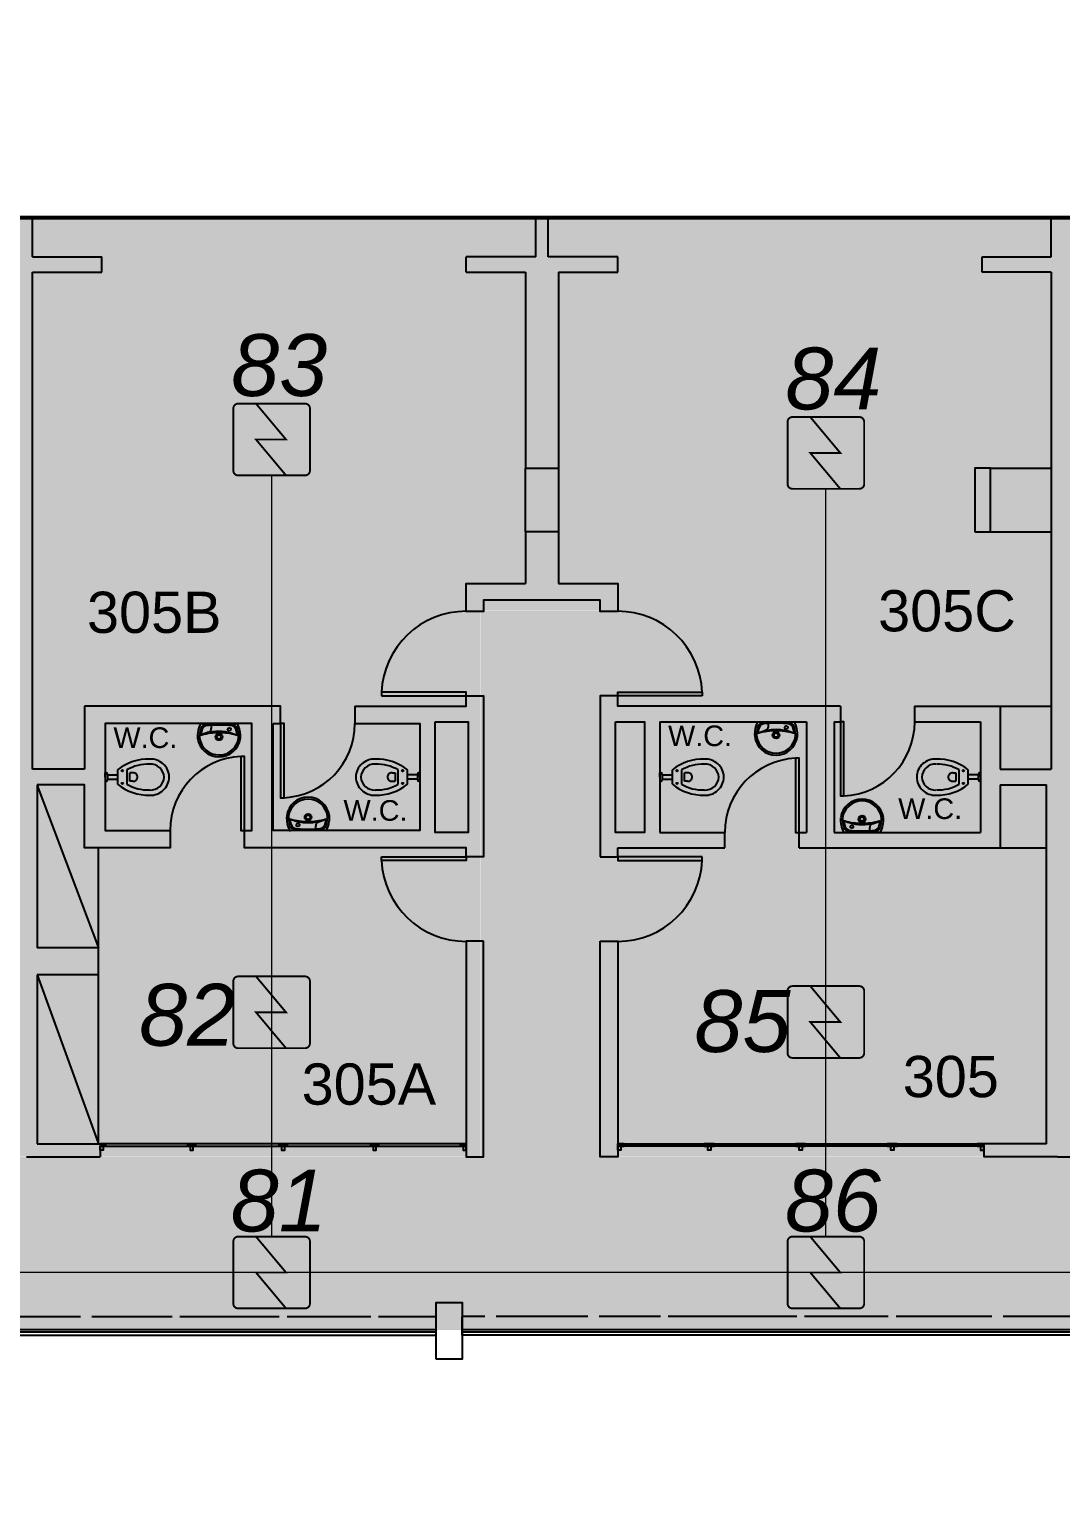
# Model space of a CAD drawing. Header units: metres. Extents: x -331 to 2982, y 362 to 2539.
# Drawn here: x 819.44 to 829.44, y 2202.14 to 2216.45 of the extents above; entities that cross this region are included whole.
import ezdxf
from ezdxf.enums import TextEntityAlignment as Align

# ---------------------------------------------------------------- set-up
doc = ezdxf.new("R2010")
doc.units = ezdxf.units.M
doc.layers.add('_corredores', color=251, linetype='Continuous', plot=False)
doc.layers.add('_salas', color=251, linetype='Continuous', plot=False)
for name, color, linetype in [('ALV', 251, 'Continuous'), ('CX', 251, 'Continuous'), ('DET. FUMAÇA', 1, 'Continuous'), ('Det_Vigas', 251, 'Continuous'), ('Div', 251, 'Continuous'), ('Est', 251, 'Continuous'), ('Mob', 251, 'Continuous'), ('SALAS NOVAS', 7, 'Continuous'), ('Texto_Salas', 251, 'Continuous'), ('vid', 251, 'Continuous')]:
    doc.layers.add(name, color=color, linetype=linetype)
doc.styles.add('ARIAL', font='arial.ttf')
doc.styles.add('DESTAQUE', font='arial.ttf', dxfattribs={"height": 0.4})
doc.styles.add('X3G_ENTITY_1416C407', font='arial.ttf', dxfattribs={"height": 0.6})
doc.styles.add('X3G_ENTITY_1416C40A', font='arial.ttf', dxfattribs={"height": 0.6})
doc.styles.add('X3G_ENTITY_1416C40D', font='arial.ttf', dxfattribs={"height": 0.6})
doc.styles.add('X3G_ENTITY_1416C410', font='arial.ttf', dxfattribs={"height": 0.6})
doc.styles.add('X3G_ENTITY_1416C413', font='arial.ttf', dxfattribs={"height": 0.6})
doc.styles.add('X3G_ENTITY_1416C416', font='arial.ttf', dxfattribs={"height": 0.6})

# ---------------------------------------------------------------- blocks, each defined once
blk = doc.blocks.new('Detector de fumaça')
at = {"layer": 'DET. FUMAÇA', "linetype": 'Continuous', "lineweight": 15, "const_width": 0.0187}
blk.add_lwpolyline([(774.599, 539.816), (775.249, 539.816, -0.414214), (775.296, 539.769), (775.296, 539.167, -0.414214), (775.249, 539.12), (774.599, 539.12, -0.414214), (774.553, 539.167), (774.553, 539.769, -0.414214)], format="xyb", close=True, dxfattribs=at)
blk.add_lwpolyline([(774.773, 539.816), (775.064, 539.468), (774.773, 539.468), (775.064, 539.12)], dxfattribs=at)

msp = doc.modelspace()

# ---------------------------------------------------------------- hatches: boundary and pattern name
at = {"layer": '_corredores', "transparency": 33554508}
h = msp.add_hatch(color=256, dxfattribs=at)
h.dxf.hatch_style = 1
h.paths.add_polyline_path([(851.611, 2224.542), (870.381, 2224.542), (870.381, 2226.378), (870.191, 2226.378), (870.191, 2226.575), (870.005, 2226.762), (866.306, 2226.763), (866.29, 2226.729), (866.185, 2226.811), (865.424, 2227.572), (863.996, 2227.572), (862.567, 2227.572), (861.757, 2226.763), (861.722, 2226.763), (861.718, 2226.762), (861.705, 2226.761), (861.687, 2226.761), (858.092, 2226.763), (857.746, 2226.416), (857.399, 2226.763), (853.806, 2226.763), (853.79, 2226.729), (853.686, 2226.811), (852.924, 2227.572), (851.496, 2227.572), (849.749, 2227.572), (849.749, 2226.812), (849.609, 2226.812), (849.609, 2229.892), (844.805, 2229.892), (844.805, 2226.871), (844.864, 2226.812), (845.246, 2227.194), (845.628, 2226.812), (845.246, 2226.43), (844.805, 2226.871), (844.805, 2226.753), (844.815, 2226.763), (840.708, 2226.763), (840.376, 2226.43), (840.043, 2226.763), (836.436, 2226.763), (836.42, 2226.729), (836.316, 2226.811), (835.554, 2227.572), (834.126, 2227.572), (832.698, 2227.572), (831.888, 2226.763), (831.852, 2226.763), (831.849, 2226.762), (831.835, 2226.761), (831.817, 2226.761), (828.223, 2226.763), (827.876, 2226.416), (827.529, 2226.763), (823.936, 2226.763), (823.92, 2226.729), (823.815, 2226.811), (823.054, 2227.572), (821.626, 2227.572), (820.197, 2227.572), (819.387, 2226.763), (819.352, 2226.763), (819.348, 2226.762), (819.335, 2226.761), (819.317, 2226.761), (815.722, 2226.763), (815.376, 2226.416), (815.029, 2226.763), (811.436, 2226.763), (811.42, 2226.729), (811.315, 2226.811), (810.554, 2227.572), (809.126, 2227.572), (807.697, 2227.572), (806.887, 2226.763), (806.852, 2226.763), (806.848, 2226.762), (806.835, 2226.761), (806.817, 2226.761), (803.222, 2226.763), (802.876, 2226.416), (802.529, 2226.763), (798.936, 2226.763), (798.92, 2226.729), (798.815, 2226.811), (798.054, 2227.572), (796.626, 2227.572), (795.197, 2227.572), (794.387, 2226.763), (794.352, 2226.763), (794.348, 2226.762), (794.335, 2226.761), (794.317, 2226.761), (790.722, 2226.763), (790.376, 2226.416), (790.029, 2226.763), (786.436, 2226.763), (786.42, 2226.729), (786.315, 2226.811), (785.554, 2227.572), (784.126, 2227.572), (782.697, 2227.572), (781.887, 2226.763), (781.852, 2226.763), (781.848, 2226.762), (781.835, 2226.761), (781.817, 2226.761), (778.222, 2226.763), (777.876, 2226.416), (777.529, 2226.763), (773.936, 2226.763), (773.92, 2226.729), (773.816, 2226.811), (773.054, 2227.572), (771.626, 2227.572), (770.197, 2227.572), (769.387, 2226.763), (769.352, 2226.763), (769.348, 2226.762), (769.335, 2226.761), (769.317, 2226.761), (765.617, 2226.762), (765.431, 2226.575), (765.431, 2226.378), (765.241, 2226.378), (765.241, 2224.542), (770.086, 2224.542), (770.086, 2214.629), (770.226, 2214.629), (770.226, 2205.509), (767.338, 2205.509), (767.338, 2207.704), (766.211, 2207.704), (766.211, 2205.509), (751.111, 2205.509), (751.111, 2210.741), (749.911, 2210.741), (749.911, 2205.509), (746.061, 2205.509), (746.061, 2201.894), (748.431, 2201.894), (748.431, 2203.594), (748.031, 2203.594), (748.031, 2203.794), (754.456, 2203.794), (754.456, 2203.594), (754.131, 2203.594), (754.131, 2201.894), (754.456, 2201.894), (754.456, 2201.694), (754.456, 2201.169), (757.956, 2201.169), (757.956, 2203.569), (757.956, 2203.769), (768.011, 2203.769), (768.011, 2203.749), (768.816, 2203.749), (768.816, 2195.789), (767.986, 2195.789), (767.986, 2195.769), (762.346, 2195.769), (761.071, 2195.769), (761.071, 2193.044), (754.156, 2193.044), (752.481, 2193.044), (752.481, 2160.519), (752.481, 2157.069), (754.081, 2157.069), (754.081, 2160.544), (753.906, 2160.544), (753.906, 2163.419), (754.171, 2163.419), (754.171, 2187.629), (760.806, 2187.629), (760.806, 2187.719), (773.011, 2187.719), (775.861, 2187.719), (782.791, 2187.719), (782.791, 2190.319), (775.861, 2190.319), (772.986, 2190.319), (772.986, 2195.79), (771.756, 2195.789), (771.756, 2203.744), (773.121, 2203.744), (773.121, 2203.829), (845.141, 2203.829), (845.141, 2195.819), (845.261, 2195.819), (845.261, 2190.319), (839.761, 2190.319), (839.761, 2188.494), (845.261, 2188.494), (845.261, 2187.569), (849.661, 2187.569), (849.661, 2185.094), (852.261, 2185.094), (852.261, 2183.894), (853.061, 2183.894), (853.061, 2176.889), (852.261, 2176.889), (852.261, 2175.254), (853.061, 2175.254), (853.061, 2168.394), (852.261, 2168.394), (852.261, 2166.994), (853.061, 2166.994), (853.061, 2159.489), (825.261, 2159.489), (825.261, 2158.669), (814.561, 2158.669), (814.561, 2159.469), (811.031, 2159.469), (811.031, 2158.069), (813.081, 2158.069), (813.081, 2157.769), (812.881, 2157.769), (812.881, 2156.869), (827.081, 2156.869), (827.081, 2158.069), (854.661, 2158.069), (854.661, 2183.893), (855.756, 2183.893), (855.756, 2184.657), (854.661, 2184.657), (854.661, 2186.757), (855.756, 2186.757), (855.756, 2187.519), (852.011, 2187.519), (852.011, 2187.719), (870.321, 2187.719), (870.321, 2195.769), (866.411, 2195.769), (866.411, 2195.773), (852.411, 2195.789), (852.411, 2195.699), (852.411, 2190.369), (849.561, 2190.369), (849.561, 2205.509), (845.001, 2205.509), (845.001, 2208.659), (849.561, 2208.659), (849.561, 2208.919), (849.561, 2212.194), (852.211, 2212.194), (852.211, 2214.629), (851.611, 2214.629)])
h.paths.add_polyline_path([(845.931, 2221.609), (845.47, 2221.609), (845.47, 2222.029), (843.97, 2222.029), (843.97, 2221.609), (843.95, 2220.109), (845.93, 2220.109), (845.931, 2214.629), (846.008, 2214.629), (846.008, 2210.809), (843.811, 2210.809), (843.811, 2205.509), (835.011, 2205.509), (835.011, 2210.809), (833.811, 2210.809), (833.811, 2205.509), (825.011, 2205.509), (825.011, 2210.809), (823.811, 2210.809), (823.811, 2205.509), (815.011, 2205.509), (815.011, 2210.809), (813.811, 2210.809), (813.811, 2205.509), (805.011, 2205.509), (805.011, 2210.809), (803.811, 2210.809), (803.811, 2205.509), (795.011, 2205.509), (795.011, 2210.809), (793.811, 2210.809), (793.811, 2205.509), (785.011, 2205.509), (785.011, 2210.809), (783.811, 2210.809), (783.811, 2205.509), (775.011, 2205.509), (775.011, 2210.809), (773.981, 2210.809), (773.981, 2205.509), (773.196, 2205.509), (773.196, 2214.629), (773.126, 2214.629), (773.125, 2220.109), (775.146, 2220.109), (775.146, 2221.609), (775.126, 2221.609), (775.126, 2222.029), (773.626, 2222.029), (773.626, 2221.609), (773.166, 2221.609), (773.166, 2224.542), (845.931, 2224.541)], flags=16)
h.paths.add_polyline_path([(851.496, 2226.43), (851.114, 2226.812), (851.496, 2227.194), (851.878, 2226.812)], flags=16)
h.paths.add_polyline_path([(834.508, 2226.812), (834.126, 2226.43), (833.744, 2226.812), (834.126, 2227.194)], flags=16)
h.paths.add_polyline_path([(863.614, 2226.812), (863.996, 2227.194), (864.378, 2226.812), (863.996, 2226.43)], flags=16)
h.paths.add_polyline_path([(822.008, 2226.812), (821.626, 2226.43), (821.244, 2226.812), (821.626, 2227.194)], flags=16)
h.paths.add_polyline_path([(864.389, 2190.556), (864.551, 2190.634), (864.712, 2190.35), (866.013, 2191.248, -0.431733), (866.332, 2192.391), (865.598, 2193.79), (865.28, 2193.589), (865.172, 2193.734, -2.788173)], flags=16)
h.paths.add_polyline_path([(809.508, 2226.812), (809.126, 2226.43), (808.744, 2226.812), (809.126, 2227.194)], flags=16)
h.paths.add_polyline_path([(797.008, 2226.812), (796.626, 2226.43), (796.244, 2226.812), (796.626, 2227.194)], flags=16)
h.paths.add_polyline_path([(784.507, 2226.812), (784.126, 2226.43), (783.744, 2226.812), (784.126, 2227.194)], flags=16)
h.paths.add_polyline_path([(772.008, 2226.812), (771.626, 2226.43), (771.244, 2226.812), (771.626, 2227.194)], flags=16)
h.paths.add_polyline_path([(767.557, 2193.922), (767.41, 2193.819), (767.205, 2194.063), (766.31, 2193.169, -0.414214), (766.31, 2192.369), (767.205, 2191.475), (767.41, 2191.719), (767.557, 2191.616, -3.171595)], flags=16)
at = {"layer": '_salas', "transparency": 33554559}
h = msp.add_hatch(color=256, dxfattribs=at)
h.dxf.hatch_style = 1
h.paths.add_polyline_path([(823.809, 2210.811), (825.009, 2210.811), (825.009, 2205.511), (833.809, 2205.511), (833.809, 2210.811), (835.009, 2210.811), (835.009, 2205.511), (843.809, 2205.511), (843.809, 2210.811), (846.006, 2210.811), (846.006, 2214.631), (845.929, 2214.631), (773.194, 2214.631), (773.194, 2205.511), (773.979, 2205.511), (773.979, 2210.811), (775.009, 2210.811), (775.009, 2205.511), (783.809, 2205.511), (783.809, 2210.811), (785.009, 2210.811), (785.009, 2205.511), (793.809, 2205.511), (793.809, 2210.811), (795.009, 2210.811), (795.009, 2205.511), (803.809, 2205.511), (803.809, 2210.811), (805.009, 2210.811), (805.009, 2205.511), (813.809, 2205.511), (813.809, 2210.811), (815.009, 2210.811), (815.009, 2205.511), (823.809, 2205.511)])

# ---------------------------------------------------------------- linework, layer by layer
at = {"layer": 'ALV'}
for p, q in [((819.469, 2214.241), (819.469, 2214.611)), ((824.349, 2214.611), (824.469, 2214.611)), ((824.349, 2214.241), (824.349, 2214.611)), ((824.469, 2214.241), (824.469, 2214.611)), ((829.349, 2214.241), (829.349, 2214.611)), ((819.469, 2214.241), (820.139, 2214.241)), ((820.139, 2214.091), (820.139, 2214.241)), ((823.674, 2214.091), (823.674, 2214.241)), ((824.349, 2214.241), (823.674, 2214.241)), ((825.144, 2214.241), (824.469, 2214.241)), ((825.144, 2214.091), (825.144, 2214.241)), ((828.679, 2214.091), (828.679, 2214.241)), ((828.679, 2214.241), (829.349, 2214.241)), ((819.469, 2209.269), (819.469, 2214.091)), ((819.469, 2214.091), (820.139, 2214.091)), ((823.674, 2214.091), (824.249, 2214.091)), ((824.249, 2214.091), (824.249, 2212.191)), ((824.569, 2214.091), (825.144, 2214.091)), ((824.569, 2214.091), (824.569, 2212.191)), ((829.349, 2214.091), (828.679, 2214.091)), ((829.349, 2214.091), (829.349, 2209.269)), ((824.249, 2211.571), (824.249, 2211.071)), ((824.569, 2211.571), (824.569, 2211.071)), ((820.964, 2209.881), (819.974, 2209.881)), ((819.974, 2209.881), (819.974, 2209.269)), ((827.304, 2209.881), (827.304, 2209.731)), ((828.024, 2209.881), (828.854, 2209.881)), ((828.024, 2209.881), (828.024, 2209.731)), ((828.854, 2209.881), (828.854, 2209.269)), ((825.554, 2209.731), (825.554, 2208.656)), ((825.554, 2209.731), (826.974, 2209.731)), ((826.974, 2209.731), (826.974, 2208.656)), ((827.244, 2209.731), (827.304, 2209.731)), ((827.244, 2209.731), (827.244, 2208.656)), ((828.024, 2209.731), (828.664, 2209.731)), ((828.664, 2209.731), (828.664, 2208.656)), ((819.974, 2209.269), (819.469, 2209.269)), ((828.854, 2209.269), (829.349, 2209.269)), ((819.514, 2209.119), (819.514, 2207.536)), ((828.854, 2209.119), (828.854, 2208.506)), ((828.854, 2209.119), (829.304, 2209.119)), ((829.304, 2205.636), (829.304, 2209.119)), ((825.554, 2208.656), (826.184, 2208.656)), ((826.184, 2208.506), (826.184, 2208.656)), ((826.904, 2208.656), (826.974, 2208.656)), ((826.904, 2208.506), (826.904, 2208.656)), ((827.244, 2208.656), (828.664, 2208.656)), ((825.144, 2208.506), (826.184, 2208.506)), ((825.144, 2208.421), (825.144, 2208.506)), ((826.904, 2208.506), (828.854, 2208.506)), ((824.974, 2208.421), (825.144, 2208.421)), ((820.109, 2207.536), (819.514, 2207.536)), ((820.109, 2207.276), (820.109, 2207.536)), ((819.514, 2207.276), (819.514, 2205.636)), ((820.109, 2207.276), (819.514, 2207.276)), ((819.514, 2205.636), (820.124, 2205.636)), ((820.124, 2205.636), (820.124, 2205.511)), ((829.304, 2205.636), (828.694, 2205.636)), ((828.694, 2205.636), (828.694, 2205.511)), ((819.409, 2205.511), (820.124, 2205.511)), ((829.409, 2205.511), (828.694, 2205.511)), ((829.409, 2205.511), (830.124, 2205.511))]:
    msp.add_line(p, q, dxfattribs=at)
for points in [[(824.569, 2211.071), (825.144, 2211.071), (825.144, 2210.801), (824.974, 2210.801), (824.974, 2210.911), (823.844, 2210.911), (823.844, 2210.801), (823.674, 2210.801), (823.674, 2211.071), (824.249, 2211.071)], [(822.594, 2209.881), (823.674, 2209.881), (823.674, 2209.981), (823.844, 2209.981), (823.844, 2208.421), (823.674, 2208.421), (823.674, 2208.506), (821.524, 2208.506), (821.524, 2208.674), (821.594, 2208.674), (821.594, 2209.714), (820.174, 2209.714), (820.174, 2208.674), (820.804, 2208.674), (820.804, 2208.506), (819.974, 2208.506), (819.974, 2209.119), (819.514, 2209.119)], [(827.304, 2209.881), (825.144, 2209.881), (825.144, 2209.981), (824.974, 2209.981), (824.974, 2208.421)], [(821.804, 2209.714), (821.874, 2209.714), (821.874, 2209.881), (819.974, 2209.881)], [(822.594, 2209.881), (822.594, 2209.714), (823.224, 2209.714), (823.224, 2208.674), (821.804, 2208.674), (821.804, 2209.714)], [(821.884, 2205.615), (821.884, 2205.575), (821.914, 2205.575), (821.914, 2205.615)], [(826.047, 2205.615), (826.047, 2205.575), (826.017, 2205.575), (826.017, 2205.615)], [(826.934, 2205.615), (826.934, 2205.575), (826.904, 2205.575), (826.904, 2205.615)]]:
    msp.add_lwpolyline(points, dxfattribs=at)
for points in [[(823.374, 2209.731), (823.694, 2209.731), (823.694, 2208.656), (823.374, 2208.656)], [(825.124, 2209.731), (825.404, 2209.731), (825.404, 2208.656), (825.124, 2208.656)], [(823.844, 2207.601), (823.674, 2207.601), (823.674, 2205.511), (823.844, 2205.511)], [(824.974, 2207.601), (825.144, 2207.601), (825.144, 2205.511), (824.974, 2205.511)], [(823.67, 2205.635), (820.128, 2205.635), (820.128, 2205.615), (823.67, 2205.615)], [(821.851, 2205.635), (821.897, 2205.635), (821.897, 2205.615), (821.851, 2205.615), (821.851, 2205.614), (821.898, 2205.614), (821.898, 2205.636), (821.851, 2205.636)], [(821.898, 2205.636), (821.901, 2205.636), (821.901, 2205.614), (821.898, 2205.614)], [(821.947, 2205.635), (821.902, 2205.635), (821.902, 2205.615), (821.947, 2205.615), (821.947, 2205.614), (821.901, 2205.614), (821.901, 2205.636), (821.947, 2205.636)], [(825.148, 2205.635), (828.69, 2205.635), (828.69, 2205.615), (825.148, 2205.615)], [(825.984, 2205.635), (826.029, 2205.635), (826.029, 2205.615), (825.984, 2205.615), (825.984, 2205.614), (826.03, 2205.614), (826.03, 2205.636), (825.984, 2205.636)], [(826.033, 2205.636), (826.03, 2205.636), (826.03, 2205.614), (826.033, 2205.614)], [(826.08, 2205.635), (826.034, 2205.635), (826.034, 2205.615), (826.08, 2205.615), (826.08, 2205.614), (826.033, 2205.614), (826.033, 2205.636), (826.08, 2205.636)], [(826.871, 2205.635), (826.917, 2205.635), (826.917, 2205.615), (826.871, 2205.615), (826.871, 2205.614), (826.918, 2205.614), (826.918, 2205.636), (826.871, 2205.636)], [(826.921, 2205.636), (826.918, 2205.636), (826.918, 2205.614), (826.921, 2205.614)], [(826.967, 2205.635), (826.922, 2205.635), (826.922, 2205.615), (826.967, 2205.615), (826.967, 2205.614), (826.921, 2205.614), (826.921, 2205.636), (826.967, 2205.636)]]:
    msp.add_lwpolyline(points, close=True, dxfattribs=at)
at = {"layer": 'CX'}
for points in [[(822.854, 2209.981), (823.674, 2209.981), (823.674, 2210.016), (822.854, 2210.016)], [(825.964, 2209.981), (825.144, 2209.981), (825.144, 2210.016), (825.964, 2210.016)], [(821.909, 2208.994), (821.909, 2209.714), (821.874, 2209.714), (821.874, 2208.994)], [(827.339, 2209.011), (827.339, 2209.731), (827.304, 2209.731), (827.304, 2209.011)], [(821.489, 2209.394), (821.489, 2208.674), (821.524, 2208.674), (821.524, 2209.394)], [(826.869, 2209.376), (826.869, 2208.656), (826.904, 2208.656), (826.904, 2209.376)], [(822.854, 2208.421), (823.674, 2208.421), (823.674, 2208.386), (822.854, 2208.386)], [(825.964, 2208.421), (825.144, 2208.421), (825.144, 2208.386), (825.964, 2208.386)], [(820.127, 2205.636), (820.124, 2205.636), (820.124, 2205.614), (820.127, 2205.614)], [(820.187, 2205.635), (820.128, 2205.635), (820.128, 2205.615), (820.187, 2205.615), (820.187, 2205.614), (820.127, 2205.614), (820.127, 2205.636), (820.187, 2205.636)], [(820.964, 2205.635), (821.009, 2205.635), (821.009, 2205.615), (820.964, 2205.615), (820.964, 2205.614), (821.01, 2205.614), (821.01, 2205.636), (820.964, 2205.636)], [(821.01, 2205.636), (821.013, 2205.636), (821.013, 2205.614), (821.01, 2205.614)], [(821.06, 2205.635), (821.014, 2205.635), (821.014, 2205.615), (821.06, 2205.615), (821.06, 2205.614), (821.013, 2205.614), (821.013, 2205.636), (821.06, 2205.636)], [(822.739, 2205.635), (822.784, 2205.635), (822.784, 2205.615), (822.739, 2205.615), (822.739, 2205.614), (822.785, 2205.614), (822.785, 2205.636), (822.739, 2205.636)], [(822.785, 2205.636), (822.788, 2205.636), (822.788, 2205.614), (822.785, 2205.614)], [(822.835, 2205.635), (822.789, 2205.635), (822.789, 2205.615), (822.835, 2205.615), (822.835, 2205.614), (822.788, 2205.614), (822.788, 2205.636), (822.835, 2205.636)], [(823.611, 2205.635), (823.67, 2205.635), (823.67, 2205.615), (823.611, 2205.615), (823.611, 2205.614), (823.671, 2205.614), (823.671, 2205.636), (823.611, 2205.636)], [(823.671, 2205.636), (823.674, 2205.636), (823.674, 2205.614), (823.671, 2205.614)], [(825.147, 2205.636), (825.144, 2205.636), (825.144, 2205.614), (825.147, 2205.614)], [(825.207, 2205.635), (825.148, 2205.635), (825.148, 2205.615), (825.207, 2205.615), (825.207, 2205.614), (825.147, 2205.614), (825.147, 2205.636), (825.207, 2205.636)], [(827.759, 2205.635), (827.804, 2205.635), (827.804, 2205.615), (827.759, 2205.615), (827.759, 2205.614), (827.805, 2205.614), (827.805, 2205.636), (827.759, 2205.636)], [(827.808, 2205.636), (827.805, 2205.636), (827.805, 2205.614), (827.808, 2205.614)], [(827.855, 2205.635), (827.809, 2205.635), (827.809, 2205.615), (827.855, 2205.615), (827.855, 2205.614), (827.808, 2205.614), (827.808, 2205.636), (827.855, 2205.636)], [(828.631, 2205.635), (828.69, 2205.635), (828.69, 2205.615), (828.631, 2205.615), (828.631, 2205.614), (828.691, 2205.614), (828.691, 2205.636), (828.631, 2205.636)], [(828.691, 2205.636), (828.694, 2205.636), (828.694, 2205.614), (828.691, 2205.614)]]:
    msp.add_lwpolyline(points, close=True, dxfattribs=at)
for points in [[(820.154, 2205.615), (820.154, 2205.575), (820.124, 2205.575), (820.124, 2205.615)], [(820.997, 2205.615), (820.997, 2205.575), (821.027, 2205.575), (821.027, 2205.615)], [(822.772, 2205.615), (822.772, 2205.575), (822.802, 2205.575), (822.802, 2205.615)], [(823.644, 2205.615), (823.644, 2205.575), (823.674, 2205.575), (823.674, 2205.615)], [(825.174, 2205.615), (825.174, 2205.575), (825.144, 2205.575), (825.144, 2205.615)], [(827.822, 2205.615), (827.822, 2205.575), (827.792, 2205.575), (827.792, 2205.615)], [(828.664, 2205.615), (828.664, 2205.575), (828.694, 2205.575), (828.694, 2205.615)]]:
    msp.add_lwpolyline(points, dxfattribs=at)
at = {"layer": 'CX', "color": 251, "true_color": 0x606060}
for centre, radius, start, end in [((823.674, 2209.981), 0.821, 90, 177.5559), ((825.144, 2209.981), 0.821, 2.4441, 90), ((821.874, 2209.714), 0.721, 272.783, 0), ((827.304, 2209.731), 0.721, 272.783, 0), ((821.524, 2208.674), 0.721, 92.783, 180), ((826.904, 2208.656), 0.721, 92.783, 180), ((823.674, 2208.421), 0.821, 182.4441, 270), ((825.144, 2208.421), 0.821, 270, 357.5559)]:
    msp.add_arc(centre, radius, start, end, dxfattribs=at)
at = {"layer": 'Det_Vigas', "color": 251}
for p, q in [((818.884, 2203.961), (819.934, 2203.961)), ((820.044, 2203.961), (820.822, 2203.961)), ((820.897, 2203.961), (821.862, 2203.961)), ((821.937, 2203.961), (822.749, 2203.961)), ((822.824, 2203.961), (823.384, 2203.961)), ((823.384, 2203.781), (823.384, 2203.961)), ((823.854, 2203.961), (823.634, 2203.961)), ((823.634, 2203.781), (823.634, 2203.961)), ((824.854, 2203.961), (823.964, 2203.961)), ((825.558, 2203.961), (824.964, 2203.961)), ((826.882, 2203.961), (825.633, 2203.961)), ((827.769, 2203.961), (826.957, 2203.961)), ((828.774, 2203.961), (827.844, 2203.961)), ((829.934, 2203.961), (828.884, 2203.961)), ((816.434, 2203.781), (823.384, 2203.781)), ((830.584, 2203.781), (823.634, 2203.781))]:
    msp.add_line(p, q, dxfattribs=at)
at = {"layer": 'Div', "color": 150, "linetype": 'Continuous', "lineweight": 0}
for p, q in [((821.788, 2204.736), (821.788, 2212.121)), ((827.163, 2204.736), (827.163, 2211.99)), ((847.093, 2204.388), (750.816, 2204.388))]:
    msp.add_line(p, q, dxfattribs=at)
at = {"layer": 'Est'}
for points in [[(824.249, 2212.191), (824.569, 2212.191), (824.569, 2211.571), (824.249, 2211.571)], [(828.609, 2211.571), (828.759, 2211.571), (828.759, 2212.191), (828.609, 2212.191)]]:
    msp.add_lwpolyline(points, close=True, dxfattribs=at)
at = {"layer": 'Est', "color": 251}
msp.add_lwpolyline([(823.384, 2203.546), (823.384, 2204.096), (823.634, 2204.096), (823.634, 2203.546)], close=True, dxfattribs=at)
at = {"layer": 'Mob'}
for p, q in [((828.759, 2212.191), (829.349, 2212.191)), ((828.759, 2211.571), (829.349, 2211.571)), ((828.854, 2209.881), (829.349, 2209.881)), ((821.101, 2209.714), (821.452, 2209.714)), ((826.503, 2209.731), (826.855, 2209.731)), ((820.174, 2209.194), (820.174, 2209.234)), ((820.174, 2209.234), (820.185, 2209.234)), ((820.174, 2209.194), (820.174, 2209.153)), ((820.194, 2209.214), (820.194, 2209.225)), ((820.194, 2209.214), (820.194, 2209.174)), ((820.194, 2209.214), (820.294, 2209.214)), ((820.294, 2209.264), (820.294, 2209.124)), ((820.382, 2209.264), (820.382, 2209.124)), ((820.413, 2209.153), (820.413, 2209.234)), ((820.442, 2209.234), (820.413, 2209.234)), ((822.956, 2209.234), (822.985, 2209.234)), ((822.985, 2209.234), (822.985, 2209.153)), ((823.016, 2209.124), (823.016, 2209.264)), ((823.104, 2209.124), (823.104, 2209.264)), ((823.204, 2209.214), (823.104, 2209.214)), ((823.204, 2209.214), (823.204, 2209.225)), ((823.204, 2209.174), (823.204, 2209.214)), ((823.224, 2209.234), (823.213, 2209.234)), ((823.224, 2209.194), (823.224, 2209.234)), ((823.224, 2209.194), (823.224, 2209.153)), ((825.554, 2209.194), (825.554, 2209.234)), ((825.554, 2209.234), (825.565, 2209.234)), ((825.554, 2209.194), (825.554, 2209.153)), ((825.574, 2209.214), (825.574, 2209.225)), ((825.574, 2209.214), (825.574, 2209.174)), ((825.574, 2209.214), (825.674, 2209.214)), ((825.674, 2209.264), (825.674, 2209.124)), ((825.762, 2209.264), (825.762, 2209.124)), ((825.793, 2209.153), (825.793, 2209.234)), ((825.822, 2209.234), (825.793, 2209.234)), ((828.396, 2209.234), (828.425, 2209.234)), ((828.425, 2209.234), (828.425, 2209.153)), ((828.456, 2209.124), (828.456, 2209.264)), ((828.544, 2209.124), (828.544, 2209.264)), ((828.644, 2209.214), (828.544, 2209.214)), ((828.644, 2209.214), (828.644, 2209.225)), ((828.644, 2209.174), (828.644, 2209.214)), ((828.664, 2209.234), (828.653, 2209.234)), ((828.664, 2209.194), (828.664, 2209.234)), ((828.664, 2209.194), (828.664, 2209.153)), ((820.174, 2209.153), (820.185, 2209.153)), ((820.194, 2209.174), (820.294, 2209.174)), ((820.194, 2209.174), (820.194, 2209.163)), ((820.442, 2209.153), (820.413, 2209.153)), ((822.956, 2209.153), (822.985, 2209.153)), ((823.204, 2209.174), (823.104, 2209.174)), ((823.204, 2209.174), (823.204, 2209.163)), ((823.224, 2209.153), (823.213, 2209.153)), ((825.554, 2209.153), (825.565, 2209.153)), ((825.574, 2209.174), (825.674, 2209.174)), ((825.574, 2209.174), (825.574, 2209.163)), ((825.822, 2209.153), (825.793, 2209.153)), ((828.396, 2209.153), (828.425, 2209.153)), ((828.644, 2209.174), (828.544, 2209.174)), ((828.644, 2209.174), (828.644, 2209.163)), ((828.664, 2209.153), (828.653, 2209.153)), ((822.317, 2208.674), (821.966, 2208.674)), ((827.69, 2208.656), (827.339, 2208.656)), ((828.854, 2208.506), (829.304, 2208.506))]:
    msp.add_line(p, q, dxfattribs=at)
at = {"layer": 'Mob', "ltscale": 0.8}
for p, q in [((819.514, 2209.111), (820.109, 2207.536)), ((819.514, 2207.276), (820.109, 2205.636))]:
    msp.add_line(p, q, dxfattribs=at)
at = {"layer": 'Mob'}
for points in [[(821.277, 2209.703, 0.019765), (821.151, 2209.698, 0.055725), (821.133, 2209.696, 0.26837), (821.1, 2209.66, 0.08527), (821.088, 2209.572, 0.373975), (821.277, 2209.408, 0.373975), (821.467, 2209.572, 0.08527), (821.455, 2209.66, 0.26837), (821.421, 2209.696, 0.055725), (821.403, 2209.698, 0.019765)], [(826.68, 2209.72, 0.019765), (826.554, 2209.715, 0.055725), (826.536, 2209.713, 0.26837), (826.503, 2209.677, 0.08527), (826.491, 2209.59, 0.373975), (826.68, 2209.425, 0.373975), (826.869, 2209.59, 0.08527), (826.857, 2209.677, 0.26837), (826.824, 2209.713, 0.055725), (826.806, 2209.715, 0.019765)], [(822.141, 2208.684, 0.019765), (822.267, 2208.689, 0.055725), (822.285, 2208.692, 0.26837), (822.318, 2208.728, 0.08527), (822.33, 2208.815, 0.373975), (822.141, 2208.98, 0.373975), (821.951, 2208.815, 0.08527), (821.963, 2208.728, 0.26837), (821.997, 2208.692, 0.055725), (822.015, 2208.689, 0.019765)], [(827.514, 2208.667, 0.019765), (827.64, 2208.672, 0.055725), (827.658, 2208.674, 0.26837), (827.691, 2208.71, 0.08527), (827.703, 2208.798, 0.373975), (827.514, 2208.962, 0.373975), (827.324, 2208.798, 0.08527), (827.336, 2208.71, 0.26837), (827.37, 2208.674, 0.055725), (827.388, 2208.672, 0.019765)]]:
    msp.add_lwpolyline(points, format="xyb", close=True, dxfattribs=at)
for points in [[(821.452, 2209.606, 0.09339), (821.439, 2209.66, 0.281673), (821.394, 2209.693, 0.022774), (821.304, 2209.698), (821.277, 2209.698), (821.25, 2209.698, 0.022774), (821.16, 2209.693, 0.281673), (821.115, 2209.66, 0.09339), (821.103, 2209.606)], [(821.452, 2209.606, -0.557482), (821.444, 2209.601, 0.068592), (821.34, 2209.631, 0.02486), (821.277, 2209.636, 0.02486), (821.214, 2209.631, 0.068592), (821.11, 2209.601, -0.557482), (821.103, 2209.606)], [(821.445, 2209.601, 0.072415), (821.277, 2209.624, 0.072415), (821.11, 2209.601)], [(821.113, 2209.602, -0.467154), (821.115, 2209.609, -0.039312), (821.182, 2209.633, 0.320715), (821.201, 2209.653, 0.032811), (821.205, 2209.691)], [(826.854, 2209.624, 0.09339), (826.842, 2209.677, 0.281673), (826.797, 2209.71, 0.022774), (826.707, 2209.716), (826.68, 2209.716), (826.653, 2209.716, 0.022774), (826.563, 2209.71, 0.281673), (826.518, 2209.677, 0.09339), (826.505, 2209.624)], [(826.854, 2209.624, -0.557482), (826.847, 2209.619, 0.068592), (826.743, 2209.649, 0.02486), (826.68, 2209.654, 0.02486), (826.617, 2209.649, 0.068592), (826.513, 2209.619, -0.557482), (826.505, 2209.624)], [(826.847, 2209.619, 0.072415), (826.68, 2209.642, 0.072415), (826.512, 2209.619)], [(826.515, 2209.62, -0.467154), (826.518, 2209.627, -0.039312), (826.585, 2209.651, 0.320715), (826.604, 2209.671, 0.032811), (826.608, 2209.709)], [(821.966, 2208.781, -0.557482), (821.974, 2208.786, 0.068592), (822.078, 2208.756, 0.02486), (822.141, 2208.751, 0.02486), (822.204, 2208.756, 0.068592), (822.308, 2208.786, -0.557482), (822.315, 2208.781)], [(821.966, 2208.781, 0.09339), (821.979, 2208.728, 0.281673), (822.024, 2208.695, 0.022774), (822.114, 2208.689), (822.141, 2208.689), (822.168, 2208.689, 0.022774), (822.258, 2208.695, 0.281673), (822.303, 2208.728, 0.09339), (822.315, 2208.781)], [(821.973, 2208.786, 0.072415), (822.141, 2208.763, 0.072415), (822.308, 2208.786)], [(822.305, 2208.785, -0.467154), (822.303, 2208.778, -0.039312), (822.236, 2208.754, 0.320715), (822.217, 2208.734, 0.032811), (822.213, 2208.696)], [(827.339, 2208.763, -0.557482), (827.347, 2208.768, 0.068592), (827.451, 2208.738, 0.02486), (827.514, 2208.733, 0.02486), (827.577, 2208.738, 0.068592), (827.681, 2208.768, -0.557482), (827.688, 2208.763)], [(827.346, 2208.769, 0.072415), (827.514, 2208.745, 0.072415), (827.681, 2208.769)], [(827.678, 2208.767, -0.467154), (827.676, 2208.76, -0.039312), (827.609, 2208.737, 0.320715), (827.59, 2208.716, 0.032811), (827.586, 2208.679)], [(827.339, 2208.763, 0.09339), (827.352, 2208.71, 0.281673), (827.397, 2208.677, 0.022774), (827.487, 2208.671), (827.514, 2208.671), (827.541, 2208.671, 0.022774), (827.631, 2208.677, 0.281673), (827.676, 2208.71, 0.09339), (827.688, 2208.763)]]:
    msp.add_lwpolyline(points, format="xyb", dxfattribs=at)
for points in [[(820.109, 2207.536), (820.109, 2208.506)], [(820.109, 2205.636), (820.109, 2207.276)]]:
    msp.add_lwpolyline(points, dxfattribs=at)
for centre, radius in [((821.376, 2209.657), 0.0158), ((826.68, 2209.601), 0.0328), ((826.779, 2209.674), 0.0158), ((821.277, 2209.583), 0.0328), ((821.277, 2209.583), 0.0203), ((826.68, 2209.601), 0.0203), ((820.34, 2209.256), 0.00707), ((823.058, 2209.256), 0.00707), ((825.72, 2209.256), 0.00707), ((828.498, 2209.256), 0.00707), ((820.34, 2209.132), 0.00707), ((823.058, 2209.132), 0.00707), ((825.72, 2209.132), 0.00707), ((828.498, 2209.132), 0.00707), ((822.141, 2208.804), 0.0328), ((822.141, 2208.804), 0.0203), ((827.514, 2208.787), 0.0328), ((827.514, 2208.787), 0.0203), ((822.042, 2208.73), 0.0158), ((827.415, 2208.713), 0.0158)]:
    msp.add_circle(centre, radius, dxfattribs=at)
for centre, radius, start, end in [((821.335, 2209.589), 0.266, 151.9123, 184.0939), ((821.103, 2209.711), 0.0027, 90, 152.2647), ((821.452, 2209.711), 0.0027, 27.7353, 90), ((821.219, 2209.589), 0.266, 355.9061, 27.7353), ((826.738, 2209.606), 0.266, 151.9123, 184.0939), ((826.622, 2209.606), 0.266, 355.9061, 27.7353), ((821.277, 2209.599), 0.209, 187.9818, 270), ((821.277, 2209.599), 0.209, 270, 352.0182), ((826.68, 2209.616), 0.209, 187.9818, 270), ((826.68, 2209.616), 0.209, 270, 352.0182), ((820.588, 2208.904), 0.464, 87.9363, 129.3021), ((820.615, 2209.19), 0.179, 1.2038, 93.3189), ((822.783, 2209.19), 0.179, 86.6811, 178.7962), ((822.81, 2208.904), 0.464, 50.6979, 92.0637), ((825.968, 2208.904), 0.464, 87.9363, 129.3021), ((825.995, 2209.19), 0.179, 1.2038, 93.3189), ((828.223, 2209.19), 0.179, 86.6811, 178.7962), ((828.25, 2208.904), 0.464, 50.6979, 92.0637), ((820.185, 2209.225), 0.00935, 0, 90), ((820.588, 2208.904), 0.414, 87.9363, 119.8675), ((820.445, 2209.192), 0.043, 1.2038, 93.3189), ((820.445, 2209.196), 0.043, 266.6811, 358.7962), ((820.615, 2209.197), 0.179, 266.6811, 358.7962), ((820.615, 2209.19), 0.129, 1.2038, 93.3189), ((820.615, 2209.197), 0.129, 266.6811, 358.7962), ((822.783, 2209.197), 0.179, 181.2038, 273.3189), ((822.783, 2209.19), 0.129, 86.6811, 178.7962), ((822.783, 2209.197), 0.129, 181.2038, 273.3189), ((822.81, 2208.904), 0.414, 60.1325, 92.0637), ((822.953, 2209.192), 0.043, 86.6811, 178.7962), ((822.953, 2209.196), 0.043, 181.2038, 273.3189), ((823.213, 2209.225), 0.00935, 90, 180), ((825.565, 2209.225), 0.00935, 0, 90), ((825.968, 2208.904), 0.414, 87.9363, 119.8675), ((825.825, 2209.192), 0.043, 1.2038, 93.3189), ((825.825, 2209.196), 0.043, 266.6811, 358.7962), ((825.995, 2209.197), 0.179, 266.6811, 358.7962), ((825.995, 2209.19), 0.129, 1.2038, 93.3189), ((825.995, 2209.197), 0.129, 266.6811, 358.7962), ((828.223, 2209.197), 0.179, 181.2038, 273.3189), ((828.223, 2209.19), 0.129, 86.6811, 178.7962), ((828.223, 2209.197), 0.129, 181.2038, 273.3189), ((828.25, 2208.904), 0.414, 60.1325, 92.0637), ((828.393, 2209.192), 0.043, 86.6811, 178.7962), ((828.393, 2209.196), 0.043, 181.2038, 273.3189), ((828.653, 2209.225), 0.00935, 90, 180), ((820.185, 2209.163), 0.00935, 270, 0), ((820.588, 2209.483), 0.464, 230.6979, 272.0637), ((820.588, 2209.483), 0.414, 240.1325, 272.0637), ((822.81, 2209.483), 0.464, 267.9363, 309.3021), ((822.81, 2209.483), 0.414, 267.9363, 299.8675), ((823.213, 2209.163), 0.00935, 180, 270), ((825.565, 2209.163), 0.00935, 270, 0), ((825.968, 2209.483), 0.464, 230.6979, 272.0637), ((825.968, 2209.483), 0.414, 240.1325, 272.0637), ((828.25, 2209.483), 0.464, 267.9363, 309.3021), ((828.25, 2209.483), 0.414, 267.9363, 299.8675), ((828.653, 2209.163), 0.00935, 180, 270), ((822.141, 2208.789), 0.209, 90, 172.0182), ((822.141, 2208.789), 0.209, 7.9818, 90), ((827.514, 2208.771), 0.209, 90, 172.0182), ((827.514, 2208.771), 0.209, 7.9818, 90), ((822.199, 2208.799), 0.266, 175.9061, 207.7353), ((822.083, 2208.799), 0.266, 331.9123, 4.0939), ((827.572, 2208.781), 0.266, 175.9061, 207.7353), ((827.456, 2208.781), 0.266, 331.9123, 4.0939), ((821.966, 2208.676), 0.0027, 207.7353, 270), ((822.315, 2208.676), 0.0027, 270, 332.2647)]:
    msp.add_arc(centre, radius, start, end, dxfattribs=at)
at = {"layer": 'vid', "color": 251}
for p, q in [((773.124, 2214.631), (845.929, 2214.631)), ((773.124, 2214.611), (845.929, 2214.611)), ((823.384, 2203.831), (816.434, 2203.831)), ((823.384, 2203.811), (816.434, 2203.811)), ((830.584, 2203.831), (823.634, 2203.831)), ((830.584, 2203.811), (823.634, 2203.811))]:
    msp.add_line(p, q, dxfattribs=at)

# ---------------------------------------------------------------- block references
at = {"layer": 'DET. FUMAÇA', "linetype": 'Continuous', "lineweight": 0}
for p in [(46.863, 1673), (52.239, 1672.87), (46.863, 1667.444), (52.239, 1667.35), (46.863, 1664.92), (52.239, 1664.92)]:
    msp.add_blockref('Detector de fumaça', p, dxfattribs=at)

# ---------------------------------------------------------------- texts
at = {"layer": 'Div', "color": 5, "linetype": 'Continuous', "lineweight": 0, "true_color": 0x0000ff, "char_height": 0.6, "attachment_point": 1}
for s, insert, style in [('{\\fArial|b0|i1|c0|p34;83}', (821.395, 2213.49), 'X3G_ENTITY_1416C407'), ('{\\fArial|b0|i1|c0|p34;84}', (826.77, 2213.36), 'X3G_ENTITY_1416C413'), ('{\\fArial|b0|i1|c0|p34;82}', (820.502, 2207.188), 'X3G_ENTITY_1416C40A'), ('{\\fArial|b0|i1|c0|p34;85}', (825.888, 2207.127), 'X3G_ENTITY_1416C410'), ('{\\fArial|b0|i1|c0|p34;81}', (821.39, 2205.386), 'X3G_ENTITY_1416C40D'), ('{\\fArial|b0|i1|c0|p34;86}', (826.766, 2205.386), 'X3G_ENTITY_1416C416')]:
    msp.add_mtext_dynamic_manual_height_columns(s, width=13.3188, gutter_width=2.5, heights=[0], dxfattribs=dict(at, insert=insert, style=style))
at = {"layer": 'SALAS NOVAS', "color": 251, "style": 'DESTAQUE'}
for s, p in [('305B', (820.649, 2210.592)), ('305C', (828.338, 2210.607)), ('305', (828.375, 2206.089)), ('305A', (822.731, 2206.016))]:
    msp.add_text(s, height=0.4, dxfattribs=at).set_placement(p, align=Align.CENTER)
at = {"layer": 'Texto_Salas', "color": 251, "char_height": 0.2, "width": 2.2626, "attachment_point": 2, "style": 'ARIAL'}
for insert in [(820.563, 2209.676), (825.943, 2209.694), (822.795, 2208.97), (828.175, 2208.987)]:
    msp.add_mtext('W.C.', dxfattribs=dict(at, insert=insert))

doc.saveas('drawing.dxf')
